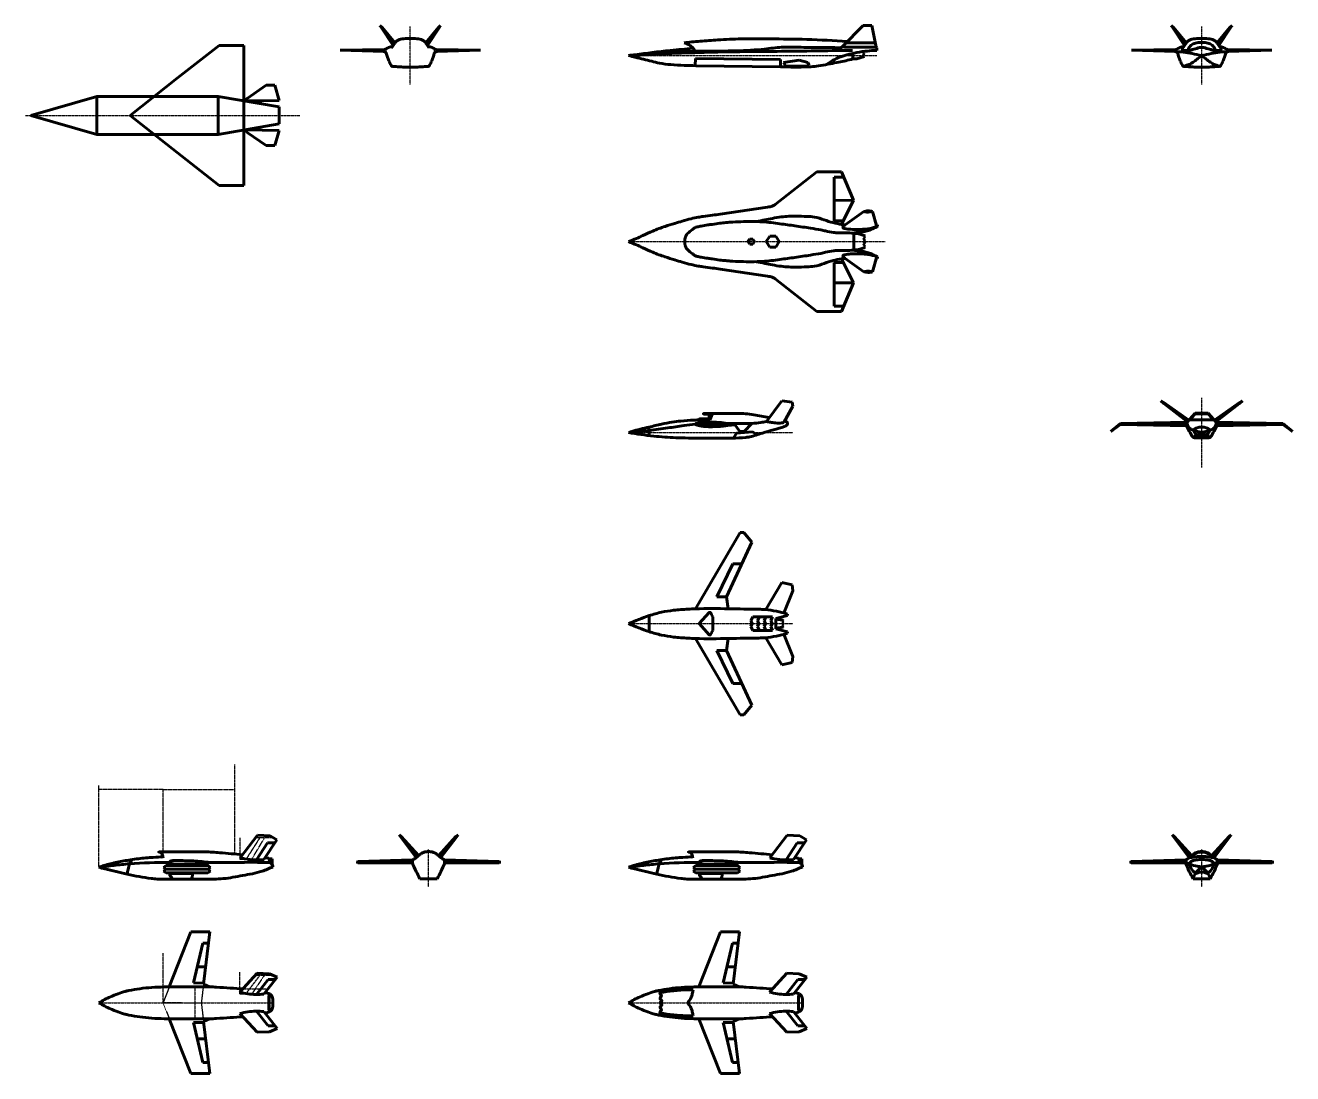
# Model space of a CAD drawing. Header units: millimetres. Extents: x 24294 to 1932156, y -475559 to 1027176.
# Drawn here: x 36124 to 102467, y -112024 to -57141 of the extents above; entities that cross this region are included whole.
import ezdxf

# ---------------------------------------------------------------- set-up
doc = ezdxf.new("R2010")
doc.units = ezdxf.units.MM
doc.linetypes.add('CENTER', pattern=[2, 1.25, -0.25, 0.25, -0.25])
doc.linetypes.add('DASHED', pattern=[0.75, 0.5, -0.25])
for name, color, linetype, lineweight in [('_axes (Оси)', 6, 'CENTER', 30), ('_basic (Основной)', 4, 'Continuous', 60), ('_invisible (Невидимый)', 1, 'DASHED', 30)]:
    doc.layers.add(name, color=color, linetype=linetype, lineweight=lineweight)

msp = doc.modelspace()

# ---------------------------------------------------------------- linework, layer by layer
at = {"layer": '_axes (Оси)', "transparency": 33554687}
for p, q in [((56277.082, -60240.82), (56277.082, -57201.162)), ((97704.313, -60240.82), (97704.313, -57201.162)), ((67704.313, -58720.991), (80704.385, -58720.991)), ((36124.394, -61855.019), (50497.765, -61855.019)), ((67704.313, -68464.75), (81141.683, -68464.75)), ((97704.313, -80287.45), (97704.313, -76642.944)), ((67704.313, -78465.197), (76298.156, -78465.197)), ((67704.313, -88465.197), (76304.395, -88465.197)), ((57232.197, -102247.041), (57232.197, -100287.173)), ((97704.313, -102247.041), (97704.313, -100287.173)), ((39976.474, -108315.34), (49076.474, -108315.34)), ((67704.313, -108315.34), (76804.313, -108315.34))]:
    msp.add_line(p, q, dxfattribs=at)
at = {"layer": '_basic (Основной)', "transparency": 33554687}
for p, q in [((54688.715, -57140.921), (54761.81, -57268.747)), ((54688.715, -57140.921), (54798.412, -57252.945)), ((54761.81, -57268.747), (55380.772, -58188.762)), ((54798.412, -57252.945), (55464.997, -58062.941)), ((57755.752, -57252.945), (57089.167, -58062.941)), ((57792.354, -57268.747), (57173.392, -58188.762)), ((57865.449, -57140.921), (57755.752, -57252.945)), ((57865.449, -57140.921), (57792.354, -57268.747)), ((78905.448, -58255.196), (79980.737, -57155.906)), ((79980.737, -57155.906), (80439.852, -57155.906)), ((80439.852, -57155.906), (80671.88, -58280.7)), ((96115.946, -57140.921), (96189.041, -57268.747)), ((96115.946, -57140.921), (96225.643, -57252.945)), ((96189.041, -57268.747), (96808.003, -58188.762)), ((96225.643, -57252.945), (96892.228, -58062.941)), ((99182.983, -57252.945), (98516.398, -58062.941)), ((99219.585, -57268.747), (98600.623, -58188.762)), ((99292.68, -57140.921), (99182.983, -57252.945)), ((99292.68, -57140.921), (99219.585, -57268.747)), ((44077.134, -59913.343), (46268.789, -58192.267)), ((46268.789, -58192.267), (47564.509, -58192.267)), ((46916.649, -58192.267), (46268.789, -58192.267)), ((47564.509, -58192.267), (47557.507, -60957.632)), ((79092.58, -58063.887), (80627.154, -58063.887)), ((80671.88, -58280.7), (80698, -58312.607)), ((80698, -58312.607), (80698, -58457.947)), ((54935.349, -58403.706), (52603.006, -58437.066)), ((52603.006, -58437.066), (54913.877, -58513.082)), ((57618.816, -58403.706), (59951.158, -58437.066)), ((59951.158, -58437.066), (57640.288, -58513.082)), ((71200.303, -58878.611), (71194.701, -59251.834)), ((75654.032, -58921.554), (71200.303, -58878.611)), ((75654.032, -58921.554), (75648.082, -59318.578)), ((76639.957, -58969.45), (75817.654, -59079.38)), ((77079.989, -59082.128), (76639.957, -58969.45)), ((78807.999, -58459.536), (79433.757, -58459.536)), ((79447.108, -58892.807), (79447.108, -58607.48)), ((79447.108, -58892.807), (79651.472, -58892.807)), ((79651.472, -58892.807), (80045.616, -58776.19)), ((79970.69, -58756.066), (80043.1, -58714.563)), ((80045.616, -58776.19), (79970.69, -58756.066)), ((79974.944, -58563.451), (80034.198, -58502.043)), ((80048.425, -58604.953), (79974.944, -58563.451)), ((79980.269, -58682.639), (80048.425, -58604.953)), ((80043.1, -58714.563), (79980.269, -58682.639)), ((96362.579, -58403.706), (94030.237, -58437.066)), ((94030.237, -58437.066), (96341.108, -58513.082)), ((99046.047, -58403.706), (101378.389, -58437.066)), ((101378.389, -58437.066), (99067.518, -58513.082)), ((71215.311, -59252.143), (75650.114, -59318.609)), ((75817.654, -59079.38), (75941.414, -59274.508)), ((75941.414, -59274.508), (76994.733, -59274.508)), ((76994.733, -59274.508), (77162.496, -59230.536)), ((77162.496, -59230.536), (77079.989, -59082.128)), ((44077.134, -59913.343), (41604.562, -61855.019)), ((47742.402, -60967.717), (48724.213, -60281.188)), ((48952.121, -60275.863), (48724.089, -60275.863)), ((48724.213, -60281.188), (49180.03, -60270.537)), ((49180.03, -60270.537), (49412.115, -61071.741)), ((36411.385, -61855.019), (39866.398, -60860.019)), ((39866.398, -60860.019), (39866.398, -62850.019)), ((39866.398, -60860.019), (46226.258, -60860.019)), ((46226.258, -60860.019), (46226.258, -62850.019)), ((46226.258, -60860.019), (49411.456, -61413.178)), ((47557.507, -60957.632), (47557.507, -62752.406)), ((47742.402, -60967.717), (47632.135, -61101.718)), ((49412.115, -61071.741), (47632.135, -61101.718)), ((48522.125, -61086.729), (47632.135, -61101.718)), ((49411.456, -61413.178), (49411.456, -61855.019)), ((36411.385, -61855.019), (39866.398, -62850.019)), ((41604.562, -61855.019), (44077.134, -63796.695)), ((46226.258, -62850.019), (49411.456, -62296.861)), ((49411.456, -62296.861), (49411.456, -61855.019)), ((39866.398, -62850.019), (46226.258, -62850.019)), ((47564.509, -65517.771), (47557.507, -62752.406)), ((49412.115, -62638.297), (47632.135, -62608.321)), ((48522.125, -62623.309), (47632.135, -62608.321)), ((47742.402, -62742.321), (47632.135, -62608.321)), ((47742.402, -62742.321), (48724.213, -63428.851)), ((49180.03, -63439.501), (49412.115, -62638.297)), ((48952.121, -63434.176), (48724.089, -63434.176)), ((48724.213, -63428.851), (49180.03, -63439.501)), ((44077.134, -63796.695), (46268.789, -65517.771)), ((75370.062, -66523.074), (77561.718, -64801.998)), ((77561.718, -64801.998), (78857.438, -64801.998)), ((78857.438, -64801.998), (79476.746, -66300.007)), ((46268.789, -65517.771), (47564.509, -65517.771)), ((78460.9, -65086.266), (78460.9, -67375.981)), ((78460.9, -65086.266), (78974.96, -65086.266)), ((78460.9, -66307.995), (79476.746, -66300.007)), ((79476.746, -66300.007), (78850.435, -67567.363)), ((72498.326, -67025.1), (74971.109, -66658.158)), ((79035.33, -67577.448), (80017.142, -66890.919)), ((80472.958, -66880.269), (80705.043, -67681.473)), ((78460.9, -67375.981), (78945.014, -67375.981)), ((80739.171, -67579.415), (80675.48, -67579.415)), ((80705.043, -67681.473), (80739.171, -67663.193)), ((80739.171, -67663.193), (80739.171, -67579.415)), ((75090.899, -68177.429), (74909.271, -68464.75)), ((75414.526, -68177.429), (75090.899, -68177.429)), ((75579.644, -68464.75), (75414.526, -68177.429)), ((79491.037, -68022.909), (79491.037, -68464.75)), ((79491.037, -68040.987), (79682.372, -68040.987)), ((79682.372, -68040.987), (80087.296, -68161.128)), ((80082.077, -68205.538), (80007.682, -68251.247)), ((80007.682, -68251.247), (80078.16, -68315.246)), ((80078.16, -68315.246), (80009.849, -68390.471)), ((80087.296, -68161.128), (80039.005, -68182.026)), ((80039.005, -68182.026), (80082.077, -68205.538)), ((74048.39, -68333.324), (73945.486, -68464.75)), ((74048.39, -68596.177), (73945.486, -68464.75)), ((74211.324, -68333.324), (74048.39, -68333.324)), ((74211.324, -68596.177), (74048.39, -68596.177)), ((74292.791, -68464.75), (74211.324, -68333.324)), ((74292.791, -68464.75), (74211.324, -68596.177)), ((75090.899, -68752.072), (74909.271, -68464.75)), ((75414.526, -68752.072), (75090.899, -68752.072)), ((75579.644, -68464.75), (75414.526, -68752.072)), ((79491.037, -68906.592), (79491.037, -68464.75)), ((79491.037, -68888.514), (79682.372, -68888.514)), ((79682.372, -68888.514), (80087.296, -68768.373)), ((80007.682, -68678.254), (80078.16, -68614.255)), ((80082.077, -68723.963), (80007.682, -68678.254)), ((80009.849, -68390.471), (80080.326, -68464.75)), ((80009.849, -68539.03), (80080.326, -68464.75)), ((80078.16, -68614.255), (80009.849, -68539.03)), ((80039.005, -68747.475), (80082.077, -68723.963)), ((80087.296, -68768.373), (80039.005, -68747.475)), ((78460.9, -71843.235), (78460.9, -69553.52)), ((78460.9, -69553.52), (78945.014, -69553.52)), ((79476.746, -70629.494), (78850.435, -69362.138)), ((79035.33, -69352.052), (80017.142, -70038.582)), ((80472.958, -70049.232), (80705.043, -69248.028)), ((80739.171, -69350.085), (80675.48, -69350.085)), ((80705.043, -69248.028), (80739.171, -69266.308)), ((80739.171, -69266.308), (80739.171, -69350.085)), ((72498.326, -69904.401), (74971.109, -70271.343)), ((75370.062, -70406.427), (77561.718, -72127.502)), ((78460.9, -70621.506), (79476.746, -70629.494)), ((78857.438, -72127.502), (79476.746, -70629.494)), ((77561.718, -72127.502), (78857.438, -72127.502)), ((78460.9, -71843.235), (78974.96, -71843.235)), ((74916.355, -77884.206), (75730.343, -76803.366)), ((75730.343, -76803.366), (76263.127, -76875.214)), ((76263.127, -76875.214), (76298.156, -77085.232)), ((95565.989, -76800.872), (95715.685, -76935.477)), ((95565.989, -76800.872), (95721.402, -76878.708)), ((95715.685, -76935.477), (96958.805, -77890.342)), ((95721.402, -76878.708), (97030.741, -77810.391)), ((99687.224, -76878.708), (98377.885, -77810.391)), ((99692.941, -76935.477), (98449.821, -77890.342)), ((99842.637, -76800.872), (99687.224, -76878.708)), ((99842.637, -76800.872), (99692.941, -76935.477)), ((72096.859, -77460.946), (71628.008, -77460.946)), ((71629.052, -77490.804), (71928.171, -77490.804)), ((71928.171, -77490.804), (71928.171, -77739.033)), ((71950.769, -77800.456), (72096.859, -77460.946)), ((76298.156, -77085.232), (75831.712, -77931.582)), ((97356.837, -77447.961), (96936.984, -77914.595)), ((97366.296, -77479.494), (97159.874, -77715.431)), ((97704.313, -77447.961), (97356.837, -77447.961)), ((97704.313, -77479.494), (97366.296, -77479.494)), ((97704.313, -77447.961), (98051.789, -77447.961)), ((97704.313, -77479.494), (98042.33, -77479.494)), ((98042.33, -77479.494), (98248.752, -77715.431)), ((98051.789, -77447.961), (98471.642, -77914.595)), ((68769.909, -78175.198), (68779.371, -78619.263)), ((73246.726, -78020.576), (71207.442, -78020.576)), ((71928.171, -77739.033), (71421.428, -77739.033)), ((71422.098, -77749.931), (71972.509, -77749.931)), ((71422.098, -77749.931), (71422.16, -77802.205)), ((74156.016, -77990.692), (72854.39, -77990.065)), ((72905.677, -78086.549), (73276.703, -78061.34)), ((73532.944, -78409.779), (73246.726, -78020.576)), ((73747.859, -78409.779), (74156.016, -77990.692)), ((93459.811, -77979.527), (92941.584, -78402.271)), ((93459.743, -78006.694), (92941.584, -78402.271)), ((93459.205, -78040.478), (92941.584, -78402.271)), ((96910.292, -78111.138), (93459.205, -78040.478)), ((96936.984, -78006.694), (93459.743, -78006.694)), ((96936.984, -77914.595), (93459.811, -77979.527)), ((96936.984, -78006.694), (96910.292, -78111.138)), ((96936.984, -77914.595), (96936.984, -78006.694)), ((97159.874, -77715.431), (97100.349, -77789.916)), ((97100.349, -77789.916), (97704.313, -77789.916)), ((98308.277, -77789.916), (97704.313, -77789.916)), ((98248.752, -77715.431), (98308.277, -77789.916)), ((98471.642, -77914.595), (98471.642, -78006.694)), ((98471.642, -77914.595), (101948.815, -77979.527)), ((98471.642, -78006.694), (101948.883, -78006.694)), ((98471.642, -78006.694), (98498.334, -78111.138)), ((98498.334, -78111.138), (101949.421, -78040.478)), ((101948.815, -77979.527), (102467.042, -78402.271)), ((101948.883, -78006.694), (102467.042, -78402.271)), ((101949.421, -78040.478), (102467.042, -78402.271)), ((73202.038, -78748.903), (73353.437, -78485.807)), ((73353.437, -78485.807), (74196.546, -78430.15)), ((73532.944, -78409.779), (73747.859, -78409.779)), ((74196.546, -78430.15), (74442.479, -78576.333)), ((71205.195, -87687.356), (73548.217, -83688.34)), ((74160.36, -84201.88), (72827.634, -87054.335)), ((73548.217, -83688.34), (73739.67, -83688.34)), ((73739.67, -83688.34), (74160.36, -84201.88)), ((72330.536, -87054.335), (73158.997, -85330.346)), ((73158.997, -85330.346), (73634.27, -85327.878)), ((74891.457, -87728.358), (75723.796, -86310.775)), ((75723.796, -86310.775), (76262.087, -86433.029)), ((76304.395, -86739.549), (75830.628, -87909.5)), ((76262.087, -86433.029), (76304.395, -86739.549)), ((72827.634, -87054.335), (72330.536, -87054.335)), ((72827.634, -87054.335), (72921.218, -87686.918)), ((68775.252, -88047.108), (68775.252, -88465.197)), ((71923.292, -87884.884), (71402.2, -88465.197)), ((72105.44, -88104.121), (72105.44, -88465.197)), ((74108.418, -88309.917), (74201.265, -88101.412)), ((74201.265, -88101.412), (74548.932, -88101.412)), ((74456.085, -88309.917), (74548.932, -88101.412)), ((74548.932, -88101.412), (74896.599, -88101.412)), ((74803.752, -88309.917), (74896.599, -88101.412)), ((74896.599, -88101.412), (75244.266, -88101.412)), ((75151.419, -88309.917), (75244.266, -88101.412)), ((76026.12, -88035.208), (75419.989, -88195.794)), ((75419.989, -88195.794), (75419.989, -88465.197)), ((75419.989, -88225.427), (75778.465, -88277.617)), ((76026.12, -87961.33), (76026.12, -88035.208)), ((68775.252, -88883.286), (68775.252, -88465.197)), ((71923.292, -89045.51), (71402.2, -88465.197)), ((72105.44, -88826.273), (72105.44, -88465.197)), ((74180.401, -88465.197), (74108.418, -88309.917)), ((74180.401, -88465.197), (74108.418, -88620.477)), ((74108.418, -88620.477), (74201.265, -88828.982)), ((74201.265, -88828.982), (74548.932, -88828.982)), ((74528.068, -88465.197), (74456.085, -88309.917)), ((74528.068, -88465.197), (74456.085, -88620.477)), ((74456.085, -88620.477), (74548.932, -88828.982)), ((74548.932, -88828.982), (74896.599, -88828.982)), ((74875.735, -88465.197), (74803.752, -88309.917)), ((74875.735, -88465.197), (74803.752, -88620.477)), ((74803.752, -88620.477), (74896.599, -88828.982)), ((74896.599, -88828.982), (75244.266, -88828.982)), ((75223.401, -88465.197), (75151.419, -88309.917)), ((75223.401, -88465.197), (75151.419, -88620.477)), ((75151.419, -88620.477), (75244.266, -88828.982)), ((75419.989, -88734.6), (75419.989, -88465.197)), ((75419.989, -88704.968), (75778.465, -88652.777)), ((76026.12, -88895.187), (75419.989, -88734.6)), ((75791.293, -88374.012), (75758.142, -88415.025)), ((75758.142, -88415.025), (75792.475, -88465.197)), ((75758.142, -88515.369), (75792.475, -88465.197)), ((75791.293, -88556.382), (75758.142, -88515.369)), ((75790.898, -88307.76), (75762.878, -88335.759)), ((75762.878, -88335.759), (75791.293, -88374.012)), ((75762.878, -88594.636), (75791.293, -88556.382)), ((75790.898, -88622.634), (75762.878, -88594.636)), ((75778.465, -88277.617), (75790.898, -88307.76)), ((75778.465, -88652.777), (75790.898, -88622.634)), ((76026.12, -88969.064), (76026.12, -88895.187)), ((71205.195, -89243.038), (73548.217, -93242.055)), ((72827.634, -89876.059), (72921.218, -89243.477)), ((74891.457, -89202.037), (75723.796, -90619.619)), ((76304.395, -90190.845), (75830.628, -89020.894)), ((72827.634, -89876.059), (72330.536, -89876.059)), ((72330.536, -89876.059), (73158.997, -91600.049)), ((74160.36, -92728.514), (72827.634, -89876.059)), ((76262.087, -90497.365), (76304.395, -90190.845)), ((75723.796, -90619.619), (76262.087, -90497.365)), ((73158.997, -91600.049), (73634.27, -91602.516)), ((73739.67, -93242.055), (74160.36, -92728.514)), ((73548.217, -93242.055), (73739.67, -93242.055)), ((55685.606, -99512.511), (55774.199, -99639.909)), ((55685.606, -99512.511), (55796.009, -99614.572)), ((58778.787, -99512.511), (58668.384, -99614.572)), ((58778.787, -99512.511), (58690.195, -99639.909)), ((96157.722, -99512.511), (96246.315, -99639.909)), ((96157.722, -99512.511), (96268.126, -99614.572)), ((99250.904, -99512.511), (99140.5, -99614.572)), ((99250.904, -99512.511), (99162.311, -99639.909)), ((47367.465, -100730.123), (48279.822, -99537.328)), ((48230.542, -100828.185), (48797.963, -99939.658)), ((48279.822, -99537.328), (48939.615, -99575.31)), ((49295.625, -99784.367), (48601.957, -100818.645)), ((48797.963, -99939.658), (49191.475, -99939.658)), ((48939.615, -99575.31), (49295.625, -99784.367)), ((55774.199, -99639.909), (56583.918, -100710.282)), ((55796.009, -99614.572), (56702.503, -100611.375)), ((58668.384, -99614.572), (57761.891, -100611.375)), ((58690.195, -99639.909), (57880.475, -100710.282)), ((75095, -100730.123), (76007.357, -99537.328)), ((75958.077, -100828.185), (76525.498, -99939.658)), ((76007.357, -99537.328), (76667.15, -99575.31)), ((77023.16, -99784.367), (76329.492, -100818.645)), ((76525.498, -99939.658), (76919.01, -99939.658)), ((76667.15, -99575.31), (77023.16, -99784.367)), ((96246.315, -99639.909), (97056.035, -100710.282)), ((96268.126, -99614.572), (97174.619, -100611.375)), ((99140.5, -99614.572), (98234.007, -100611.375)), ((99162.311, -99639.909), (98352.591, -100710.282)), ((48873.533, -100734.601), (48670.487, -100716.465)), ((49042.25, -100785.133), (48873.948, -100781.466)), ((49042.25, -100785.133), (49043.202, -101087.561)), ((56397.185, -100835.685), (53536.933, -100917.474)), ((56397.185, -100835.685), (56397.577, -100943.754)), ((58067.209, -100835.685), (58066.816, -100943.754)), ((58067.209, -100835.685), (60927.46, -100917.474)), ((76601.068, -100734.601), (76398.022, -100716.465)), ((76769.785, -100785.133), (76601.483, -100781.466)), ((76769.785, -100785.133), (76770.737, -101087.561)), ((96869.301, -100835.685), (94009.05, -100917.474)), ((96869.301, -100835.685), (96869.693, -100943.754)), ((98539.325, -100835.685), (98538.933, -100943.754)), ((98539.325, -100835.685), (101399.576, -100917.474)), ((43497.612, -101133.266), (43364.614, -101229.317)), ((43497.612, -101325.369), (43364.614, -101229.317)), ((43497.612, -101325.369), (43364.614, -101421.42)), ((43497.612, -101517.472), (43364.614, -101421.42)), ((43497.612, -101133.266), (45685.487, -101133.266)), ((43497.612, -101325.369), (45685.487, -101325.369)), ((45685.487, -101133.266), (45818.485, -101229.317)), ((45685.487, -101325.369), (45818.485, -101229.317)), ((45685.487, -101325.369), (45818.485, -101421.42)), ((45685.487, -101517.472), (45818.485, -101421.42)), ((56389.1, -100943.785), (53507.209, -100954.248)), ((53537.06, -100990.382), (56386.831, -101001.846)), ((56397.577, -100943.754), (56386.831, -101001.846)), ((58066.816, -100943.754), (58077.563, -101001.846)), ((58075.293, -100943.785), (60957.184, -100954.248)), ((60927.333, -100990.382), (58077.563, -101001.846)), ((71225.147, -101133.266), (71092.149, -101229.317)), ((71225.147, -101325.369), (71092.149, -101229.317)), ((71225.147, -101325.369), (71092.149, -101421.42)), ((71225.147, -101517.472), (71092.149, -101421.42)), ((71225.147, -101133.266), (73413.022, -101133.266)), ((71225.147, -101325.369), (73413.022, -101325.369)), ((73413.022, -101133.266), (73546.02, -101229.317)), ((73413.022, -101325.369), (73546.02, -101229.317)), ((73413.022, -101325.369), (73546.02, -101421.42)), ((73413.022, -101517.472), (73546.02, -101421.42)), ((96861.217, -100943.785), (93979.326, -100954.248)), ((94009.177, -100990.382), (96858.947, -101001.846)), ((96869.693, -100943.754), (96858.947, -101001.846)), ((98538.933, -100943.754), (98549.679, -101001.846)), ((98547.409, -100943.785), (101429.301, -100954.248)), ((101399.449, -100990.382), (98549.679, -101001.846)), ((43497.612, -101517.472), (45685.487, -101517.472)), ((43773.623, -101545.033), (44801.354, -101545.033)), ((56779.279, -101817.014), (57232.197, -101817.014)), ((57685.115, -101817.014), (57232.197, -101817.014)), ((71225.147, -101517.472), (73413.022, -101517.472)), ((71501.158, -101545.033), (72528.889, -101545.033)), ((97251.395, -101817.014), (97704.313, -101817.014)), ((98157.231, -101817.014), (97704.313, -101817.014)), ((44791.745, -104606.561), (43660.89, -107479.431)), ((44791.745, -104606.561), (45775.01, -104606.561)), ((45775.01, -104606.561), (45450.981, -107340.977)), ((72519.584, -104606.561), (71388.729, -107479.431)), ((72519.584, -104606.561), (73502.849, -104606.561)), ((73502.849, -104606.561), (73178.821, -107340.977)), ((45410.677, -105189.329), (44923.457, -107277.773)), ((45705.952, -105189.329), (45410.677, -105189.329)), ((73138.516, -105189.329), (72651.296, -107277.773)), ((73433.791, -105189.329), (73138.516, -105189.329)), ((45120.919, -106431.361), (45558.771, -106431.361)), ((47353.176, -107757.318), (48266.574, -106770.6)), ((48266.574, -106770.6), (48899.518, -106793.6)), ((48899.518, -106793.6), (49303.975, -106975.141)), ((72848.758, -106431.361), (73286.61, -106431.361)), ((75081.015, -107757.318), (75994.414, -106770.6)), ((75994.414, -106770.6), (76627.358, -106793.6)), ((76627.358, -106793.6), (77031.814, -106975.141)), ((44923.457, -107277.773), (45458.152, -107280.462)), ((45450.981, -107340.977), (45756.179, -107471.115)), ((48231.804, -107879.135), (48827.659, -107102.909)), ((49303.975, -106975.141), (48604.651, -107854.554)), ((48827.659, -107102.909), (49202.372, -107102.909)), ((72651.296, -107277.773), (73185.992, -107280.462)), ((73178.821, -107340.977), (73484.018, -107471.115)), ((75959.643, -107879.135), (76555.499, -107102.909)), ((77031.814, -106975.141), (76332.49, -107854.554)), ((76555.499, -107102.909), (76930.211, -107102.909)), ((48231.804, -108751.544), (48827.659, -109527.771)), ((49303.975, -109655.538), (48604.651, -108776.125)), ((75959.643, -108751.544), (76555.499, -109527.771)), ((77031.814, -109655.538), (76332.49, -108776.125)), ((44791.745, -112024.119), (43660.89, -109151.249)), ((44923.457, -109352.907), (45458.152, -109350.218)), ((45410.677, -111441.35), (44923.457, -109352.907)), ((45450.981, -109289.703), (45756.179, -109159.564)), ((45775.01, -112024.119), (45450.981, -109289.703)), ((47353.176, -108873.362), (48266.574, -109860.08)), ((72519.584, -112024.119), (71388.729, -109151.249)), ((72651.296, -109352.907), (73185.992, -109350.218)), ((73138.516, -111441.35), (72651.296, -109352.907)), ((73178.821, -109289.703), (73484.018, -109159.564)), ((73502.849, -112024.119), (73178.821, -109289.703)), ((75081.015, -108873.362), (75994.414, -109860.08)), ((48266.574, -109860.08), (48899.518, -109837.08)), ((48827.659, -109527.771), (49202.372, -109527.771)), ((48899.518, -109837.08), (49303.975, -109655.538)), ((75994.414, -109860.08), (76627.358, -109837.08)), ((76555.499, -109527.771), (76930.211, -109527.771)), ((76627.358, -109837.08), (77031.814, -109655.538)), ((45120.919, -110199.319), (45558.771, -110199.319)), ((72848.758, -110199.319), (73286.61, -110199.319)), ((45705.952, -111441.35), (45410.677, -111441.35)), ((73433.791, -111441.35), (73138.516, -111441.35)), ((44791.745, -112024.119), (45775.01, -112024.119)), ((72519.584, -112024.119), (73502.849, -112024.119))]:
    msp.add_line(p, q, dxfattribs=at)
for points in [[(55336.975, -58252.209), (55239.384, -58273.661), (55126.998, -58306.764), (55027.625, -58358.781), (54935.349, -58403.706)], [(56277.082, -57830.154), (55940.183, -57839.221), (55774.551, -57860.909), (55634.05, -57912.276), (55508.399, -58010.445), (55339.148, -58249.275), (55282.034, -58321.191)], [(56277.082, -57830.154), (56613.981, -57839.221), (56779.613, -57860.909), (56920.114, -57912.276), (57045.765, -58010.445), (57215.016, -58249.275), (57272.13, -58321.191)], [(57217.19, -58252.209), (57314.78, -58273.661), (57427.167, -58306.764), (57526.539, -58358.781), (57618.816, -58403.706)], [(67704.313, -58720.991), (68059.155, -58677.482), (68942.984, -58564.363), (69894.296, -58457.768), (71083.618, -58342.193)], [(70611.907, -58058.984), (71006.725, -58011.833), (71448.832, -57970.992), (72371.595, -57903.45), (73599.497, -57850.945), (75090.148, -57850.945), (77040.116, -57879.1), (79148.337, -57981.167)], [(71159.327, -58500.992), (71130.859, -58409.09), (71008.241, -58260.294), (70830.877, -58144.322), (70611.907, -58058.984)], [(71159.327, -58500.992), (71594.99, -58496.561), (73350.429, -58472.949), (74825.681, -58380.254), (75715.075, -58291.615), (76465.43, -58286.824), (77585.585, -58299.534), (78794.715, -58311.425)], [(78794.715, -58311.425), (78836.282, -58305.377), (78905.448, -58255.196)], [(78905.448, -58255.196), (79020.274, -58276.024), (79188.759, -58285.466), (79491.083, -58285.466), (80023.609, -58285.466), (80510.165, -58285.466), (80566.85, -58285.466), (80671.88, -58280.7)], [(96764.205, -58252.209), (96666.615, -58273.661), (96554.229, -58306.764), (96454.856, -58358.781), (96362.579, -58403.706)], [(96709.265, -58321.191), (96692.301, -58360.236), (96693.556, -58419.144), (96749.996, -58445.465), (96889.215, -58459.252), (96985.48, -58469.992)], [(97704.313, -57830.154), (97367.414, -57839.221), (97201.782, -57860.909), (97061.281, -57912.276), (96935.63, -58010.445), (96766.379, -58249.275), (96709.265, -58321.191)], [(97704.313, -58037.443), (97524.042, -58044.982), (97386.514, -58069.234), (97262.852, -58109.657), (97153.057, -58177.796), (97065.22, -58278.274), (96985.48, -58469.992)], [(97704.313, -58299.063), (97595.572, -58307.494), (97447.768, -58346.416), (97297.525, -58389.146), (97149.59, -58434.189), (96985.48, -58469.992)], [(97704.313, -57830.154), (98041.212, -57839.221), (98206.844, -57860.909), (98347.345, -57912.276), (98472.996, -58010.445), (98642.247, -58249.275), (98699.361, -58321.191)], [(97704.313, -58037.443), (97884.584, -58044.982), (98022.113, -58069.234), (98145.774, -58109.657), (98255.569, -58177.796), (98343.406, -58278.274), (98423.146, -58469.992)], [(97704.313, -58299.063), (97813.054, -58307.494), (97960.858, -58346.416), (98111.101, -58389.146), (98259.036, -58434.189), (98423.146, -58469.992)], [(98699.361, -58321.191), (98716.325, -58360.236), (98715.07, -58419.144), (98658.63, -58445.465), (98519.411, -58459.252), (98423.146, -58469.992)], [(98644.421, -58252.209), (98742.011, -58273.661), (98854.398, -58306.764), (98953.77, -58358.781), (99046.047, -58403.706)], [(56277.082, -59328.64), (56199.939, -59328.64), (55951.936, -59327.42), (55672.173, -59310.328), (55382.635, -59292.015), (55313.001, -59274.925), (55269.02, -59230.973), (55159.073, -58997.794), (55021.023, -58605.909), (55014.942, -58585.44), (55004.385, -58566.252), (54982.416, -58549.967), (54879.489, -58511.951)], [(56277.082, -59328.64), (56354.225, -59328.64), (56602.228, -59327.42), (56881.991, -59310.328), (57171.53, -59292.015), (57241.163, -59274.925), (57285.144, -59230.973), (57395.091, -58997.794), (57533.142, -58605.909), (57539.222, -58585.44), (57549.78, -58566.252), (57571.748, -58549.967), (57674.676, -58511.951)], [(67704.313, -58720.991), (68682.43, -58682.04), (69796.255, -58621.369), (71164.608, -58572.367)], [(67704.313, -58720.991), (68045.777, -58811.447), (68914.881, -59022.774), (69317.197, -59118.13), (69907.783, -59198.023), (70606.68, -59239.256), (71215.311, -59252.143)], [(71159.327, -58500.992), (70838.033, -58510.932), (69460.787, -58503.984)], [(71164.608, -58572.367), (71821.671, -58550.084), (73278.747, -58523.949), (75256.188, -58505.186), (78807.999, -58459.536)], [(75650.114, -59318.609), (76001.506, -59320.597), (76823.825, -59320.597), (77651.339, -59266.159), (78609.226, -59082.043), (79348.534, -58923.914), (79447.108, -58892.807)], [(80698, -58457.947), (80439.07, -58466.38), (79938.25, -58515.128), (79361.004, -58627.246), (78492.699, -58922.98), (78054.818, -59196.237)], [(97704.313, -59328.64), (97627.17, -59328.64), (97379.167, -59327.42), (97099.404, -59310.328), (96809.866, -59292.015), (96740.232, -59274.925), (96696.251, -59230.973), (96586.304, -58997.794), (96448.254, -58605.909), (96442.173, -58585.44), (96431.615, -58566.252), (96409.647, -58549.967), (96306.719, -58511.951)], [(96341.108, -58513.082), (96420.889, -58516.586), (96755.213, -58541.726), (97209.682, -58616.144), (97704.313, -58720.991)], [(97704.313, -58720.991), (97604.125, -58799.552), (97412.324, -58952.156), (97194.696, -59108.891), (97095.742, -59165.048), (96929.593, -59232.195), (96782.399, -59288.592)], [(97704.313, -59328.64), (97781.456, -59328.64), (98029.459, -59327.42), (98309.222, -59310.328), (98598.76, -59292.015), (98668.394, -59274.925), (98712.375, -59230.973), (98822.322, -58997.794), (98960.372, -58605.909), (98966.453, -58585.44), (98977.011, -58566.252), (98998.979, -58549.967), (99101.907, -58511.951)], [(99067.518, -58513.082), (98987.737, -58516.586), (98653.413, -58541.726), (98198.944, -58616.144), (97704.313, -58720.991)], [(97704.313, -58720.991), (97804.501, -58799.552), (97996.302, -58952.156), (98213.93, -59108.891), (98312.884, -59165.048), (98479.033, -59232.195), (98626.228, -59288.592)], [(74971.109, -66658.158), (75113.834, -66636.113), (75218.53, -66608.542), (75370.062, -66523.074)], [(80017.142, -66890.919), (80237.274, -66856.082), (80472.958, -66880.269)], [(80017.142, -66890.919), (80238.661, -66915.436), (80472.958, -66880.269)], [(67704.313, -68464.75), (68113.529, -68297.216), (68451.365, -68144.609), (68967.328, -67909.006), (69616.118, -67668.393), (70119.688, -67510.439), (70511.343, -67392.005), (70981.605, -67263.833), (71347.509, -67186.858), (71609.405, -67147.626), (72094.699, -67083.171), (72498.326, -67025.1)], [(71198.271, -67714.075), (71287.983, -67692.764), (71499.264, -67650.256), (71843.404, -67591.076), (72084.868, -67558.86), (72475.623, -67503.229), (72790.422, -67469.224)], [(72790.422, -67469.224), (73024.891, -67449.407), (74135.139, -67413.555), (74720.983, -67428.063), (75627.731, -67528.881), (76409.069, -67638.388), (77233.324, -67762.343), (77771.617, -67851.642)], [(74398.258, -67415.845), (74837.327, -67325.245), (75230.41, -67245.152), (75696.853, -67173.344), (76484.289, -67128.413), (77037.444, -67146.366), (77436.17, -67176.458), (77941.483, -67326.061), (78412.313, -67469.724), (78850.435, -67567.363)], [(78850.435, -67567.363), (78939.133, -67580.187), (79035.33, -67577.448)], [(79035.33, -67577.448), (78975.425, -67622.223), (78934.195, -67669.17), (78932.16, -67741.086), (79020.736, -67780.688), (79313.419, -67818.898), (79874.953, -67825.006), (80222.857, -67791.409), (80705.043, -67681.473)], [(70648.977, -68464.75), (70650.085, -68376.615), (70657.842, -68289.011), (70674.464, -68230.24), (70716.573, -68128.221), (70788.602, -68045.051), (71043.879, -67831.901), (71198.271, -67714.075)], [(77771.617, -67851.642), (78018.642, -67906.322), (78424.513, -67985.014), (78607.305, -67998.593), (79062.503, -67999.234), (79491.037, -68022.909)], [(79491.037, -68022.909), (79538.688, -68007.347), (79686.847, -67987.269), (79927.028, -67957.986), (80120.62, -67918.45), (80389.279, -67835.428), (80705.043, -67681.473)], [(67704.313, -68464.75), (68113.529, -68632.284), (68451.365, -68784.892), (68967.328, -69020.495), (69616.118, -69261.107), (70119.688, -69419.062), (70511.343, -69537.496), (70981.605, -69665.668), (71347.509, -69742.643), (71609.405, -69781.874), (72094.699, -69846.33), (72498.326, -69904.401)], [(70648.977, -68464.75), (70650.085, -68552.886), (70657.842, -68640.489), (70674.464, -68699.261), (70716.573, -68801.28), (70788.602, -68884.449), (71043.879, -69097.6), (71198.271, -69215.426)], [(77771.617, -69077.859), (78018.642, -69023.179), (78424.513, -68944.487), (78607.305, -68930.908), (79062.503, -68930.267), (79491.037, -68906.592)], [(79491.037, -68906.592), (79538.688, -68922.154), (79686.847, -68942.232), (79927.028, -68971.515), (80120.62, -69011.051), (80389.279, -69094.073), (80705.043, -69248.028)], [(71198.271, -69215.426), (71287.983, -69236.737), (71499.264, -69279.245), (71843.404, -69338.425), (72084.868, -69370.641), (72475.623, -69426.272), (72790.422, -69460.277)], [(72790.422, -69460.277), (73024.891, -69480.094), (74135.139, -69515.946), (74720.983, -69501.438), (75627.731, -69400.619), (76409.069, -69291.113), (77233.324, -69167.158), (77771.617, -69077.859)], [(74398.258, -69513.655), (74837.327, -69604.255), (75230.41, -69684.349), (75696.853, -69756.156), (76484.289, -69801.088), (77037.444, -69783.135), (77436.17, -69753.043), (77941.483, -69603.44), (78412.313, -69459.777), (78850.435, -69362.138)], [(78850.435, -69362.138), (78939.133, -69349.314), (79035.33, -69352.052)], [(79035.33, -69352.052), (78975.425, -69307.278), (78934.195, -69260.33), (78932.16, -69188.414), (79020.736, -69148.813), (79313.419, -69110.603), (79874.953, -69104.495), (80222.857, -69138.092), (80705.043, -69248.028)], [(74971.109, -70271.343), (75113.834, -70293.388), (75218.53, -70320.959), (75370.062, -70406.427)], [(80017.142, -70038.582), (80238.661, -70014.065), (80472.958, -70049.232)], [(80017.142, -70038.582), (80237.274, -70073.418), (80472.958, -70049.232)], [(71628.008, -77460.946), (71620.685, -77468.226), (71620.267, -77480.769), (71629.052, -77490.804)], [(72096.859, -77460.946), (72449.511, -77460.946), (72712.109, -77460.946), (73091.731, -77460.946), (73414.219, -77460.946), (73825.495, -77473.599), (74256.443, -77527.193), (75051.351, -77680.187)], [(67704.313, -78465.197), (67865.69, -78409.178), (68771.115, -78174.916), (69433.946, -78018.191), (69975.839, -77911.245), (70436.673, -77856.557), (71122.959, -77805.631), (71468.329, -77802.153), (71950.769, -77800.456)], [(75869.018, -77863.892), (75962.384, -77897.837), (75997.151, -77918.684), (76020.331, -77951.113), (76030.762, -77992.806), (75991.359, -78068.088), (75910.229, -78117.888), (75863.872, -78136.419), (74711.391, -78487.758), (74044.663, -78685.011), (73848.102, -78714.66), (73113.78, -78749.868), (71505.231, -78748.17), (70175.744, -78731.208), (69024.905, -78645.467), (68345.438, -78565.02), (67704.313, -78465.197)], [(67704.313, -78465.197), (67844.839, -78451.189), (68775.527, -78350.977), (69757.234, -78219.118), (70605.749, -78090.605), (71207.442, -78013.248)], [(71207.442, -78013.248), (71221.731, -77998.473), (71269.118, -77976.312), (71361.595, -77947.824), (71464.503, -77929.758), (71629.991, -77920.912)], [(71207.442, -78013.248), (71231.775, -78037.491), (71304.095, -78076.27), (71434.181, -78103.591), (71598.428, -78130.545), (71807.269, -78148.595), (71994.664, -78154.235), (72332.201, -78142.954), (72659.577, -78122.648), (72905.677, -78086.549)], [(71421.428, -77739.033), (71418.295, -77741.173), (71417.8, -77747.453), (71419.125, -77749.27), (71422.098, -77749.931)], [(71629.822, -77920.916), (71842.694, -77915.836), (72150.592, -77922.128), (72438.744, -77929.118), (72854.39, -77990.065)], [(74916.355, -77884.206), (74628.605, -77929.994), (74156.016, -77990.692)], [(75831.712, -77931.582), (75715.568, -77955.53), (75398.48, -77953.688), (75125.634, -77924.212), (74916.355, -77884.206)], [(96910.292, -78111.138), (96943.977, -78175.441), (97095.316, -78463.586), (97168.908, -78588.344), (97221.475, -78668.451), (97284.553, -78714.415), (97363.403, -78735.427), (97463.497, -78740.21), (97704.313, -78740.21)], [(97704.313, -78465.197), (97568.967, -78430.739), (97269.355, -78335.354), (97086.404, -78245.267), (96974.902, -78104.493), (96936.984, -78006.694)], [(97286.724, -78341.589), (97348.668, -78271.755), (97475.197, -78207.775), (97579.546, -78183.022), (97648.585, -78173.543), (97704.313, -78166.169)], [(97704.313, -78465.197), (97839.659, -78430.739), (98139.271, -78335.354), (98322.222, -78245.267), (98433.724, -78104.493), (98471.642, -78006.694)], [(98498.334, -78111.138), (98464.649, -78175.441), (98313.311, -78463.586), (98239.718, -78588.344), (98187.151, -78668.451), (98124.073, -78714.415), (98045.223, -78735.427), (97945.13, -78740.21), (97704.313, -78740.21)], [(98121.902, -78341.589), (98059.958, -78271.755), (97933.429, -78207.775), (97829.08, -78183.022), (97760.041, -78173.543), (97704.313, -78166.169)], [(97704.313, -78465.197), (97624.647, -78494.329), (97496.051, -78560.57), (97358.175, -78630.785), (97252.966, -78696.153)], [(97286.724, -78341.589), (97304.919, -78405.118), (97353.682, -78487.457), (97442.115, -78587.721)], [(97442.115, -78587.721), (97494.179, -78610.331), (97553.221, -78618.482), (97667.583, -78620.062), (97704.313, -78620.062)], [(97704.313, -78465.197), (97783.979, -78494.329), (97912.575, -78560.57), (98050.451, -78630.785), (98155.66, -78696.153)], [(97966.511, -78587.721), (97914.447, -78610.331), (97855.405, -78618.482), (97741.043, -78620.062), (97704.313, -78620.062)], [(98121.902, -78341.589), (98103.708, -78405.118), (98054.944, -78487.457), (97966.511, -78587.721)], [(67704.313, -88465.197), (68777.413, -88046.399), (69429.175, -87868.768), (70058.716, -87765.151), (70810.467, -87705.94), (71203.004, -87687.437), (72950.913, -87687.437), (74523.507, -87713.054)], [(72105.44, -88104.121), (71984.088, -87890.029), (71970.603, -87875.058), (71951.128, -87869.069), (71923.292, -87884.884)], [(74523.507, -87713.054), (74850.248, -87725.139), (76026.12, -87961.33)], [(67704.313, -88465.197), (68777.413, -88883.995), (69429.175, -89061.626), (70058.716, -89165.243), (70810.467, -89224.454), (71203.004, -89242.957), (72950.913, -89242.957), (74523.507, -89217.34)], [(72105.44, -88826.273), (71984.088, -89040.365), (71970.603, -89055.336), (71951.128, -89061.325), (71923.292, -89045.51)], [(74523.507, -89217.34), (74850.248, -89205.255), (76026.12, -88969.064)], [(39976.778, -101216.223), (40232.855, -101132.088), (40923.591, -100954.715), (41620.744, -100826.494)], [(41578.693, -101037.148), (41607.847, -101013.089), (41646.938, -100990.767), (41663.811, -100976.291), (41670.393, -100960.632), (41658.755, -100945.148), (41629.665, -100933.05), (41610.08, -100923.8), (41604.495, -100917.103), (41603.379, -100908.174), (41612.313, -100898.129), (41643.587, -100884.736), (41664.808, -100872.458), (41664.837, -100861.073), (41644.938, -100849.402), (41625.717, -100843.439), (41617.478, -100840.11), (41615.308, -100827.424)], [(41620.744, -100826.494), (42042.869, -100769.711), (42822.375, -100701.246), (43330.831, -100670.976)], [(43108.44, -100424.477), (43105.637, -100419.771), (43115.044, -100409.698)], [(43108.44, -100424.477), (43216.743, -100441.44), (43287.682, -100536.867), (43335.428, -100738.628)], [(43115.044, -100409.698), (43393.342, -100409.669), (44625.257, -100409.562), (45038.681, -100410.662)], [(45038.681, -100410.662), (45527.753, -100412.535), (46301.112, -100459.076), (47495.344, -100565.314)], [(48601.957, -100818.645), (48197.531, -100827.938), (47600.513, -100774.618), (47367.465, -100730.123)], [(49072.624, -101193.476), (49078.131, -101173.802), (49078.131, -101144.459), (49072.447, -101131.207), (49041.189, -101084.826), (48955.941, -100955.148), (48896.266, -100847.241), (48875.428, -100791.394), (48873.533, -100734.601)], [(57232.197, -100399.07), (57124.702, -100403.132), (57037.318, -100419.378), (56915.388, -100464.055), (56765.008, -100561.532), (56618.691, -100681.347), (56494.729, -100776.793), (56437.828, -100811.316), (56397.185, -100835.685)], [(57232.197, -100399.07), (57339.691, -100403.132), (57427.075, -100419.378), (57549.005, -100464.055), (57699.385, -100561.532), (57845.702, -100681.347), (57969.664, -100776.793), (58026.565, -100811.316), (58067.209, -100835.685)], [(67704.313, -101216.223), (67960.39, -101132.088), (68651.126, -100954.715), (69348.279, -100826.494)], [(69306.228, -101037.148), (69335.382, -101013.089), (69374.473, -100990.767), (69391.346, -100976.291), (69397.928, -100960.632), (69386.29, -100945.148), (69357.2, -100933.05), (69337.615, -100923.8), (69332.03, -100917.103), (69330.913, -100908.174), (69339.848, -100898.129), (69371.122, -100884.736), (69392.343, -100872.458), (69392.372, -100861.073), (69372.472, -100849.402), (69353.252, -100843.439), (69345.013, -100840.11), (69342.843, -100827.424)], [(69348.279, -100826.494), (69770.404, -100769.711), (70549.91, -100701.246), (71058.366, -100670.976)], [(70835.975, -100424.477), (70833.172, -100419.771), (70842.579, -100409.698)], [(70835.975, -100424.477), (70944.278, -100441.44), (71015.217, -100536.867), (71062.962, -100738.628)], [(70842.579, -100409.698), (71120.877, -100409.669), (72352.792, -100409.562), (72766.216, -100410.662)], [(72766.216, -100410.662), (73255.288, -100412.535), (74028.647, -100459.076), (75222.879, -100565.314)], [(76329.492, -100818.645), (75925.066, -100827.938), (75328.048, -100774.618), (75095, -100730.123)], [(76800.159, -101193.476), (76805.665, -101173.802), (76805.665, -101144.459), (76799.982, -101131.207), (76768.724, -101084.826), (76683.476, -100955.148), (76623.8, -100847.241), (76602.963, -100791.394), (76601.068, -100734.601)], [(97704.313, -100399.07), (97596.818, -100403.132), (97509.435, -100419.378), (97387.505, -100464.055), (97237.125, -100561.532), (97090.807, -100681.347), (96966.845, -100776.793), (96909.944, -100811.316), (96869.301, -100835.685)], [(97704.313, -100808.276), (97634.444, -100812.57), (97499.108, -100825.45), (97370.217, -100840.477), (97267.103, -100866.237), (97172.582, -100907.025), (97114.581, -100949.959), (97080.21, -100995.04), (97058.854, -101043.414)], [(97704.313, -100425.384), (97571.511, -100433.864), (97421.199, -100479.69), (97291.269, -100557.34), (97186.815, -100636.262), (97109.104, -100709.691)], [(97704.313, -100654.86), (97572.439, -100656.891), (97411.897, -100671.106), (97109.104, -100709.691)], [(97704.313, -100399.07), (97811.808, -100403.132), (97899.191, -100419.378), (98021.121, -100464.055), (98171.502, -100561.532), (98317.819, -100681.347), (98441.781, -100776.793), (98498.682, -100811.316), (98539.325, -100835.685)], [(97704.313, -100425.384), (97837.115, -100433.864), (97987.427, -100479.69), (98117.357, -100557.34), (98221.811, -100636.262), (98299.523, -100709.691)], [(97704.313, -100654.86), (97836.187, -100656.891), (97996.73, -100671.106), (98299.523, -100709.691)], [(97704.313, -100808.276), (97774.182, -100812.57), (97909.518, -100825.45), (98038.409, -100840.477), (98141.523, -100866.237), (98236.044, -100907.025), (98294.045, -100949.959), (98328.416, -100995.04), (98349.772, -101043.414)], [(39976.778, -101216.223), (40764.102, -101123.13), (41575.483, -101037.42), (43673.462, -100968.365)], [(39976.778, -101216.223), (40290.312, -101298.537), (41459.404, -101578.476), (42706.932, -101806.161), (43024.665, -101836.687), (43537.406, -101846.046), (44886.684, -101843.855), (45997.301, -101836.964), (46486.628, -101813.567), (47495.507, -101649.752), (48513.058, -101425.102), (49072.624, -101193.476)], [(41451.214, -101576.662), (41508.458, -101327.736), (41578.693, -101037.148)], [(43673.462, -100968.365), (43703.138, -100917.38), (43785.403, -100873.957), (44020.405, -100861.45), (44927.359, -100889.382), (45790.825, -100967.018)], [(43673.462, -100968.365), (43682.484, -100996.393), (43757.136, -101035.074), (43881.556, -101047.508), (44532.684, -101051.652), (45228.696, -101047.587), (45552.186, -101022.721), (45790.825, -100967.018)], [(45790.825, -100967.018), (46519.797, -100975.303), (47591.105, -100960.994), (48965.182, -100970.387)], [(53536.933, -100917.474), (53507.209, -100955.665), (53537.06, -100990.382)], [(56779.279, -101817.014), (56583.507, -101435.174), (56386.831, -101001.846)], [(57685.115, -101817.014), (57880.886, -101435.174), (58077.563, -101001.846)], [(60927.46, -100917.474), (60957.184, -100955.665), (60927.333, -100990.382)], [(67704.313, -101216.223), (68491.637, -101123.13), (69303.018, -101037.42), (71400.997, -100968.365)], [(67704.313, -101216.223), (68017.847, -101298.537), (69186.939, -101578.476), (70434.467, -101806.161), (70752.2, -101836.687), (71264.941, -101846.046), (72614.219, -101843.855), (73724.836, -101836.964), (74214.163, -101813.567), (75223.042, -101649.752), (76240.593, -101425.102), (76800.159, -101193.476)], [(69178.749, -101576.662), (69235.992, -101327.736), (69306.228, -101037.148)], [(71400.997, -100968.365), (71430.673, -100917.38), (71512.938, -100873.957), (71747.94, -100861.45), (72654.894, -100889.382), (73518.36, -100967.018)], [(71400.997, -100968.365), (71410.019, -100996.393), (71484.671, -101035.074), (71609.091, -101047.508), (72260.219, -101051.652), (72956.231, -101047.587), (73279.721, -101022.721), (73518.36, -100967.018)], [(73518.36, -100967.018), (74247.332, -100975.303), (75318.64, -100960.994), (76692.717, -100970.387)], [(94009.05, -100917.474), (93979.326, -100955.665), (94009.177, -100990.382)], [(97251.395, -101817.014), (97055.624, -101435.174), (96858.947, -101001.846)], [(97704.313, -101204.251), (97466.804, -101161.078), (97096.948, -101059.539), (96861.217, -100943.785)], [(97058.854, -101043.414), (97058.729, -101089.495), (97071.617, -101123.842), (97138.211, -101248.351), (97369.987, -101552.458)], [(97704.313, -101204.251), (97607.024, -101280.892), (97403.808, -101498.185), (97251.395, -101817.014)], [(97369.987, -101552.458), (97456.336, -101532.116), (97555.152, -101495.622), (97660.415, -101472.008), (97704.313, -101472.008)], [(97704.313, -101204.251), (97941.822, -101161.078), (98311.678, -101059.539), (98547.409, -100943.785)], [(97704.313, -101204.251), (97801.602, -101280.892), (98004.818, -101498.185), (98157.231, -101817.014)], [(98038.639, -101552.458), (97952.29, -101532.116), (97853.474, -101495.622), (97748.211, -101472.008), (97704.313, -101472.008)], [(98349.772, -101043.414), (98349.897, -101089.495), (98337.009, -101123.842), (98270.415, -101248.351), (98038.639, -101552.458)], [(98157.231, -101817.014), (98353.002, -101435.174), (98549.679, -101001.846)], [(101399.576, -100917.474), (101429.301, -100955.665), (101399.449, -100990.382)], [(43783.057, -101845.296), (43779.909, -101749.181), (43726.479, -101680.085), (43698.193, -101661.24), (43682.478, -101640.825), (43701.477, -101562.301), (43773.623, -101545.033)], [(44801.354, -101545.033), (44804.931, -101545.146), (44816.772, -101546.506), (44870.196, -101586.695), (44877.867, -101638.516), (44866.646, -101669.1), (44853.383, -101717.014), (44849.08, -101843.841)], [(71510.592, -101845.296), (71507.444, -101749.181), (71454.014, -101680.085), (71425.728, -101661.24), (71410.013, -101640.825), (71429.012, -101562.301), (71501.158, -101545.033)], [(72528.889, -101545.033), (72532.466, -101545.146), (72544.307, -101546.506), (72597.73, -101586.695), (72605.402, -101638.516), (72594.181, -101669.1), (72580.918, -101717.014), (72576.615, -101843.841)], [(41542.429, -107674.083), (42118.963, -107578.348), (42743.738, -107510.06), (43386.952, -107484.54), (45791.707, -107471.197)], [(45791.707, -107471.197), (46134.091, -107493.342), (46852.869, -107542.406), (47530.405, -107585.581)], [(69270.268, -107674.083), (69846.802, -107578.348), (70471.577, -107510.06), (71114.791, -107484.54), (73519.546, -107471.197)], [(73519.546, -107471.197), (73861.931, -107493.342), (74580.708, -107542.406), (75258.244, -107585.581)], [(39976.474, -108315.34), (40269.446, -108150.145), (40574.026, -108007.716), (40980.129, -107839.924), (41347.186, -107720.909), (41542.429, -107674.083)], [(48604.651, -107854.554), (48199.25, -107879.231), (47353.176, -107757.318)], [(48928.466, -107852.573), (48802.24, -107814.862), (48662.933, -107781.263)], [(48928.466, -107852.573), (48894.239, -107889.268), (48877.476, -107981.393), (48875.382, -108075.612), (48875.382, -108315.34)], [(48928.466, -107852.573), (48980.494, -107894.56), (49057.72, -108046.29), (49076.914, -108209.624), (49077.353, -108315.34)], [(67704.313, -108315.34), (67997.286, -108150.145), (68301.865, -108007.716), (68707.968, -107839.924), (69075.026, -107720.909), (69270.268, -107674.083)], [(69338.973, -107820.565), (69344.629, -107804.326), (69366.328, -107775.915), (69389.6, -107744.887), (69388.508, -107729.624), (69357.758, -107711.067), (69318.752, -107697.479), (69270.268, -107674.083)], [(69338.973, -107820.565), (69349.818, -107847.68), (69369.858, -107876.359), (69403.667, -107903.799), (69427.018, -107924.321), (69430.981, -107939.379)], [(69348.752, -108095.396), (69349.818, -108078.987), (69388.268, -108010.766), (69417.212, -107984.106), (69430.999, -107957.111), (69430.981, -107939.379)], [(69348.752, -108095.396), (69350.888, -108111.554), (69422.548, -108164.453), (69439.12, -108178.091), (69443.02, -108205.368)], [(71076.657, -107639.898), (70802.41, -107634.555), (70049.194, -107683.644), (69369.509, -107772.886)], [(71076.657, -107639.898), (71062.409, -107746.684), (71007.373, -107946.19), (70942.742, -108102.139), (70874.81, -108204.679), (70839.189, -108252.14), (70829.155, -108315.34)], [(76332.49, -107854.554), (75927.089, -107879.231), (75081.015, -107757.318)], [(76656.305, -107852.573), (76530.079, -107814.862), (76390.773, -107781.263)], [(76656.305, -107852.573), (76622.078, -107889.268), (76605.316, -107981.393), (76603.221, -108075.612), (76603.221, -108315.34)], [(76656.305, -107852.573), (76708.333, -107894.56), (76785.559, -108046.29), (76804.753, -108209.624), (76805.193, -108315.34)], [(39976.474, -108315.34), (40269.446, -108480.534), (40574.026, -108622.963), (40980.129, -108790.755), (41347.186, -108909.771), (41542.429, -108956.597)], [(48604.651, -108776.125), (48199.25, -108751.448), (47353.176, -108873.362)], [(48928.466, -108778.106), (48802.24, -108815.818), (48662.933, -108849.417)], [(48928.466, -108778.106), (48894.239, -108741.412), (48877.476, -108649.287), (48875.382, -108555.068), (48875.382, -108315.34)], [(48928.466, -108778.106), (48980.494, -108736.119), (49057.72, -108584.39), (49076.914, -108421.056), (49077.353, -108315.34)], [(67704.313, -108315.34), (67997.286, -108480.534), (68301.865, -108622.963), (68707.968, -108790.755), (69075.026, -108909.771), (69270.268, -108956.597)], [(69338.973, -108810.115), (69349.818, -108782.999), (69369.858, -108754.321), (69403.667, -108726.88), (69427.018, -108706.358), (69430.981, -108691.301)], [(69348.752, -108315.34), (69368.93, -108278.431), (69422.548, -108246.283), (69439.12, -108232.645), (69443.02, -108205.368)], [(69348.752, -108315.34), (69368.93, -108352.248), (69422.548, -108384.396), (69439.12, -108398.035), (69443.02, -108425.312)], [(69348.752, -108535.284), (69350.888, -108519.126), (69422.548, -108466.227), (69439.12, -108452.588), (69443.02, -108425.312)], [(69348.752, -108535.284), (69349.818, -108551.693), (69388.268, -108619.914), (69417.212, -108646.573), (69430.999, -108673.568), (69430.981, -108691.301)], [(71076.657, -108990.782), (71062.409, -108883.996), (71007.373, -108684.49), (70942.742, -108528.541), (70874.81, -108426), (70839.189, -108378.539), (70829.155, -108315.34)], [(76332.49, -108776.125), (75927.089, -108751.448), (75081.015, -108873.362)], [(76656.305, -108778.106), (76530.079, -108815.818), (76390.773, -108849.417)], [(76656.305, -108778.106), (76622.078, -108741.412), (76605.316, -108649.287), (76603.221, -108555.068), (76603.221, -108315.34)], [(76656.305, -108778.106), (76708.333, -108736.119), (76785.559, -108584.39), (76804.753, -108421.056), (76805.193, -108315.34)], [(41542.429, -108956.597), (42118.963, -109052.332), (42743.738, -109120.62), (43386.952, -109146.14), (45791.707, -109159.483)], [(45791.707, -109159.483), (46134.091, -109137.337), (46852.869, -109088.274), (47530.405, -109045.099)], [(69338.973, -108810.115), (69344.629, -108826.354), (69366.328, -108854.765), (69389.6, -108885.792), (69388.508, -108901.056), (69357.758, -108919.613), (69318.752, -108933.201), (69270.268, -108956.597)], [(69270.268, -108956.597), (69846.802, -109052.332), (70471.577, -109120.62), (71114.791, -109146.14), (73519.546, -109159.483)], [(71076.657, -108990.782), (70802.41, -108996.124), (70049.194, -108947.036), (69369.509, -108857.794)], [(73519.546, -109159.483), (73861.931, -109137.337), (74580.708, -109088.274), (75258.244, -109045.099)]]:
    msp.add_spline(points, degree=3, dxfattribs=at)
at = {"layer": '_invisible (Невидимый)', "transparency": 33554687}
for p, q in [((55009.308, -58573.261), (55009.308, -58281.758)), ((57544.857, -58573.261), (57544.857, -58281.758)), ((47097.47, -100528.443), (47097.47, -95832.039)), ((39976.778, -101216.223), (39976.778, -96936.392)), ((43330.831, -97152.93), (39976.778, -97152.93)), ((43330.831, -100670.976), (43330.831, -97152.93)), ((43330.831, -97152.93), (47097.47, -97152.93)), ((47368.311, -100818.645), (47368.311, -99678.004)), ((47676.723, -100818.645), (48407.518, -99679.839)), ((47969.998, -100818.645), (48644.219, -99679.839)), ((49117.62, -99679.839), (48170.817, -99679.839)), ((48644.219, -99679.839), (48170.817, -99679.839)), ((48601.957, -100818.645), (47368.311, -100818.645)), ((47985.134, -100818.645), (47368.311, -100818.645)), ((45283.377, -104606.561), (44791.745, -104606.561)), ((43331.849, -108315.34), (43331.849, -105713.111)), ((47353.176, -107854.554), (47353.176, -106713.174)), ((44990.15, -107469.361), (44990.15, -109161.319)), ((45450.981, -107340.977), (45335.52, -108315.34)), ((47666.044, -107854.554), (48396.38, -106884.37)), ((48631.502, -106884.37), (47978.913, -107854.554)), ((49101.747, -106884.37), (48161.258, -106884.37)), ((48631.502, -106884.37), (48161.258, -106884.37)), ((43660.89, -107479.431), (43331.849, -108315.34)), ((48604.651, -107854.554), (47353.176, -107854.554)), ((47978.913, -107854.554), (47353.176, -107854.554)), ((47513.145, -107584.507), (48819.397, -107584.507)), ((48928.466, -107852.573), (48928.466, -108778.106)), ((43331.849, -108315.34), (43660.89, -109151.249)), ((43331.849, -108315.34), (45335.52, -108315.34)), ((44333.684, -108315.34), (43331.849, -108315.34)), ((45335.52, -108315.34), (45450.981, -109289.703))]:
    msp.add_line(p, q, dxfattribs=at)

doc.saveas('drawing.dxf')
